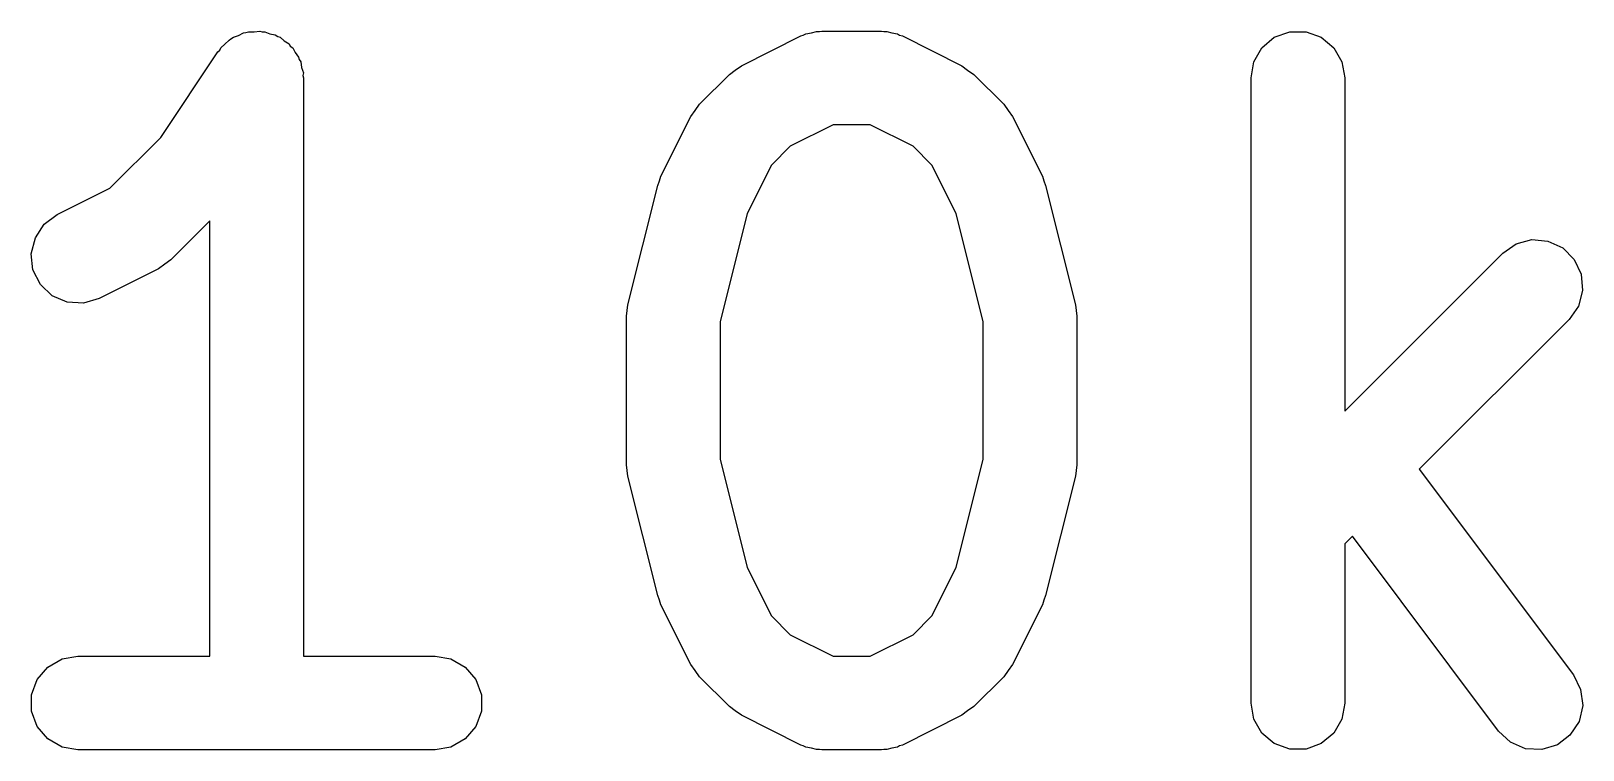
# Model space of a CAD drawing. Extents: x 10 to 287, y -200 to -10.
# Drawn here: x 157.758 to 160.242, y -79.654 to -78.504 of the extents above; entities that cross this region are included whole.
import ezdxf

# ---------------------------------------------------------------- set-up
doc = ezdxf.new("R2010")
doc.units = 0
doc.header["$MEASUREMENT"] = 0
doc.layers.add('BLACK', color=7, linetype='CONTINUOUS')

msp = doc.modelspace()

# ---------------------------------------------------------------- linework, layer by layer
at = {"layer": 'Black'}
for p, q in [((158.068, -78.5254), (158.075, -78.5189)), ((158.075, -78.5189), (158.078, -78.5171)), ((158.078, -78.5171), (158.082, -78.5144)), ((158.082, -78.5144), (158.09, -78.5114)), ((158.09, -78.5114), (158.098, -78.5074)), ((158.098, -78.5074), (158.102, -78.5069)), ((158.102, -78.5069), (158.106, -78.5055)), ((158.106, -78.5055), (158.115, -78.5055)), ((158.115, -78.5055), (158.124, -78.5045)), ((158.124, -78.5045), (158.128, -78.5055)), ((158.128, -78.5055), (158.132, -78.5055)), ((158.132, -78.5055), (158.14, -78.5086)), ((158.14, -78.5086), (158.149, -78.5107)), ((158.149, -78.5107), (158.153, -78.513)), ((158.153, -78.513), (158.157, -78.5144)), ((158.157, -78.5144), (158.163, -78.5202)), ((158.895, -78.5599), (158.99, -78.5123)), ((158.99, -78.5123), (158.994, -78.5111)), ((158.994, -78.5111), (158.998, -78.5089)), ((158.998, -78.5089), (159.007, -78.5074)), ((159.007, -78.5074), (159.015, -78.5049)), ((159.015, -78.5049), (159.02, -78.5051)), ((159.02, -78.5051), (159.024, -78.5044)), ((159.024, -78.5044), (159.119, -78.5044)), ((159.119, -78.5044), (159.123, -78.5051)), ((159.123, -78.5051), (159.128, -78.5049)), ((159.128, -78.5049), (159.136, -78.5074)), ((159.136, -78.5074), (159.145, -78.5089)), ((159.145, -78.5089), (159.148, -78.5111)), ((159.148, -78.5111), (159.153, -78.5123)), ((159.153, -78.5123), (159.248, -78.5599)), ((159.728, -78.5312), (159.748, -78.5144)), ((159.748, -78.5144), (159.773, -78.5055)), ((159.773, -78.5055), (159.799, -78.5055)), ((159.799, -78.5055), (159.823, -78.5144)), ((159.823, -78.5144), (159.843, -78.5312)), ((157.966, -78.6745), (158.057, -78.5378)), ((158.057, -78.5378), (158.06, -78.5348)), ((158.06, -78.5348), (158.062, -78.5312)), ((158.062, -78.5312), (158.068, -78.5254)), ((158.163, -78.5202), (158.171, -78.5251)), ((158.171, -78.5251), (158.173, -78.5285)), ((158.173, -78.5285), (158.177, -78.5312)), ((158.177, -78.5312), (158.181, -78.5389)), ((158.181, -78.5389), (158.186, -78.5461)), ((159.715, -78.5537), (159.728, -78.5312)), ((159.843, -78.5312), (159.856, -78.5537)), ((158.186, -78.5461), (158.187, -78.5501)), ((158.187, -78.5501), (158.19, -78.5537)), ((158.19, -78.5537), (158.191, -78.5625)), ((158.191, -78.5625), (158.194, -78.5711)), ((158.876, -78.574), (158.885, -78.5671)), ((158.885, -78.5671), (158.895, -78.5599)), ((159.248, -78.5599), (159.257, -78.5671)), ((159.257, -78.5671), (159.267, -78.574)), ((159.711, -78.5794), (159.715, -78.5537)), ((159.856, -78.5537), (159.861, -78.5794)), ((158.194, -78.5711), (158.193, -78.5753)), ((158.193, -78.5753), (158.194, -78.5794)), ((158.194, -78.5794), (158.194, -79.5044)), ((158.828, -78.6216), (158.876, -78.574)), ((159.267, -78.574), (159.315, -78.6216)), ((159.711, -79.5794), (159.711, -78.5794)), ((159.861, -78.5794), (159.861, -79.1126)), ((158.766, -78.7363), (158.814, -78.6411)), ((158.814, -78.6411), (158.821, -78.6314)), ((158.821, -78.6314), (158.828, -78.6216)), ((159.315, -78.6216), (159.322, -78.6314)), ((159.322, -78.6314), (159.329, -78.6411)), ((159.329, -78.6411), (159.377, -78.7363)), ((159.042, -78.6544), (158.973, -78.6886)), ((159.101, -78.6544), (159.042, -78.6544)), ((159.17, -78.6886), (159.101, -78.6544)), ((157.884, -78.7558), (157.966, -78.6745)), ((158.973, -78.6886), (158.943, -78.719)), ((159.2, -78.719), (159.17, -78.6886)), ((158.764, -78.7442), (158.766, -78.7363)), ((158.943, -78.719), (158.904, -78.796)), ((159.239, -78.796), (159.2, -78.719)), ((159.377, -78.7363), (159.379, -78.7442)), ((157.8, -78.798), (157.884, -78.7558)), ((158.713, -78.9421), (158.761, -78.7517)), ((158.761, -78.7517), (158.764, -78.7442)), ((159.379, -78.7442), (159.382, -78.7517)), ((159.382, -78.7517), (159.43, -78.9421)), ((157.765, -78.8353), (157.779, -78.8135)), ((157.779, -78.8135), (157.8, -78.798)), ((158.044, -78.8081), (157.982, -78.8705)), ((158.044, -79.5044), (158.044, -78.8081)), ((158.904, -78.796), (158.861, -78.9696)), ((159.282, -78.9696), (159.239, -78.796)), ((157.758, -78.8606), (157.765, -78.8353)), ((160.135, -78.8447), (160.16, -78.838)), ((160.16, -78.838), (160.186, -78.8403)), ((160.186, -78.8403), (160.21, -78.8513)), ((157.761, -78.8865), (157.758, -78.8606)), ((159.861, -79.1126), (160.114, -78.8597)), ((160.114, -78.8597), (160.135, -78.8447)), ((160.21, -78.8513), (160.228, -78.8697)), ((157.773, -78.9098), (157.761, -78.8865)), ((157.962, -78.8846), (157.867, -78.9322)), ((157.972, -78.8774), (157.962, -78.8846)), ((157.982, -78.8705), (157.972, -78.8774)), ((160.228, -78.8697), (160.239, -78.8933)), ((157.792, -78.9277), (157.773, -78.9098)), ((160.239, -78.8933), (160.241, -78.9192)), ((157.816, -78.938), (157.792, -78.9277)), ((157.842, -78.9396), (157.816, -78.938)), ((157.867, -78.9322), (157.842, -78.9396)), ((160.241, -78.9192), (160.235, -78.9444)), ((158.711, -78.9603), (158.712, -78.9513)), ((158.711, -79.1984), (158.711, -78.9603)), ((158.712, -78.9513), (158.713, -78.9421)), ((159.43, -78.9421), (159.431, -78.9513)), ((159.431, -78.9513), (159.432, -78.9603)), ((159.432, -78.9603), (159.432, -79.1984)), ((160.22, -78.9657), (159.98, -79.2055)), ((160.235, -78.9444), (160.22, -78.9657)), ((158.861, -78.9696), (158.861, -79.1892)), ((159.282, -79.1892), (159.282, -78.9696)), ((158.861, -79.1892), (158.904, -79.3627)), ((159.239, -79.3627), (159.282, -79.1892)), ((158.712, -79.2075), (158.711, -79.1984)), ((158.713, -79.2166), (158.712, -79.2075)), ((159.431, -79.2075), (159.43, -79.2166)), ((159.432, -79.1984), (159.431, -79.2075)), ((159.98, -79.2055), (160.227, -79.5344)), ((158.761, -79.4071), (158.713, -79.2166)), ((159.43, -79.2166), (159.382, -79.4071)), ((159.873, -79.3126), (159.861, -79.3247)), ((160.107, -79.6244), (159.873, -79.3126)), ((159.861, -79.3247), (159.861, -79.5794)), ((158.904, -79.3627), (158.943, -79.4397)), ((159.2, -79.4397), (159.239, -79.3627)), ((158.764, -79.4146), (158.761, -79.4071)), ((159.382, -79.4071), (159.379, -79.4146)), ((158.766, -79.4224), (158.764, -79.4146)), ((158.814, -79.5177), (158.766, -79.4224)), ((159.377, -79.4224), (159.329, -79.5177)), ((159.379, -79.4146), (159.377, -79.4224)), ((158.943, -79.4397), (158.973, -79.4701)), ((159.17, -79.4701), (159.2, -79.4397)), ((158.973, -79.4701), (159.042, -79.5044)), ((159.101, -79.5044), (159.17, -79.4701)), ((157.785, -79.5219), (157.808, -79.5089)), ((157.808, -79.5089), (157.833, -79.5044)), ((157.833, -79.5044), (158.044, -79.5044)), ((158.194, -79.5044), (158.405, -79.5044)), ((158.405, -79.5044), (158.43, -79.5089)), ((158.43, -79.5089), (158.453, -79.5219)), ((159.042, -79.5044), (159.101, -79.5044)), ((157.768, -79.5419), (157.785, -79.5219)), ((158.453, -79.5219), (158.47, -79.5419)), ((158.821, -79.5273), (158.814, -79.5177)), ((158.828, -79.5372), (158.821, -79.5273)), ((158.876, -79.5848), (158.828, -79.5372)), ((159.315, -79.5372), (159.267, -79.5848)), ((159.322, -79.5273), (159.315, -79.5372)), ((159.329, -79.5177), (159.322, -79.5273)), ((160.227, -79.5344), (160.238, -79.5576)), ((157.759, -79.5664), (157.768, -79.5419)), ((158.47, -79.5419), (158.479, -79.5664)), ((160.238, -79.5576), (160.242, -79.5835)), ((157.759, -79.5924), (157.759, -79.5664)), ((158.479, -79.5664), (158.479, -79.5924)), ((158.885, -79.5917), (158.876, -79.5848)), ((159.267, -79.5848), (159.257, -79.5917)), ((159.715, -79.605), (159.711, -79.5794)), ((159.861, -79.5794), (159.856, -79.605)), ((160.242, -79.5835), (160.236, -79.6088)), ((157.768, -79.6169), (157.759, -79.5924)), ((158.479, -79.5924), (158.47, -79.6169)), ((158.895, -79.5988), (158.885, -79.5917)), ((158.99, -79.6465), (158.895, -79.5988)), ((159.248, -79.5988), (159.153, -79.6465)), ((159.257, -79.5917), (159.248, -79.5988)), ((159.728, -79.6276), (159.715, -79.605)), ((159.856, -79.605), (159.843, -79.6276)), ((160.236, -79.6088), (160.221, -79.6307)), ((157.785, -79.6368), (157.768, -79.6169)), ((157.808, -79.6499), (157.785, -79.6368)), ((158.453, -79.6368), (158.43, -79.6499)), ((158.47, -79.6169), (158.453, -79.6368)), ((159.748, -79.6443), (159.728, -79.6276)), ((159.843, -79.6276), (159.823, -79.6443)), ((160.126, -79.6422), (160.107, -79.6244)), ((160.221, -79.6307), (160.201, -79.6463)), ((157.833, -79.6544), (157.808, -79.6499)), ((158.405, -79.6544), (157.833, -79.6544)), ((158.43, -79.6499), (158.405, -79.6544)), ((158.994, -79.6477), (158.99, -79.6465)), ((158.998, -79.6499), (158.994, -79.6477)), ((159.007, -79.6514), (158.998, -79.6499)), ((159.015, -79.6539), (159.007, -79.6514)), ((159.02, -79.6536), (159.015, -79.6539)), ((159.024, -79.6544), (159.02, -79.6536)), ((159.119, -79.6544), (159.024, -79.6544)), ((159.123, -79.6536), (159.119, -79.6544)), ((159.128, -79.6539), (159.123, -79.6536)), ((159.136, -79.6514), (159.128, -79.6539)), ((159.145, -79.6499), (159.136, -79.6514)), ((159.148, -79.6477), (159.145, -79.6499)), ((159.153, -79.6465), (159.148, -79.6477)), ((159.773, -79.6532), (159.748, -79.6443)), ((159.799, -79.6532), (159.773, -79.6532)), ((159.823, -79.6443), (159.799, -79.6532)), ((160.15, -79.6524), (160.126, -79.6422)), ((160.176, -79.6538), (160.15, -79.6524)), ((160.201, -79.6463), (160.176, -79.6538))]:
    msp.add_line(p, q, dxfattribs=at)

doc.saveas('drawing.dxf')
